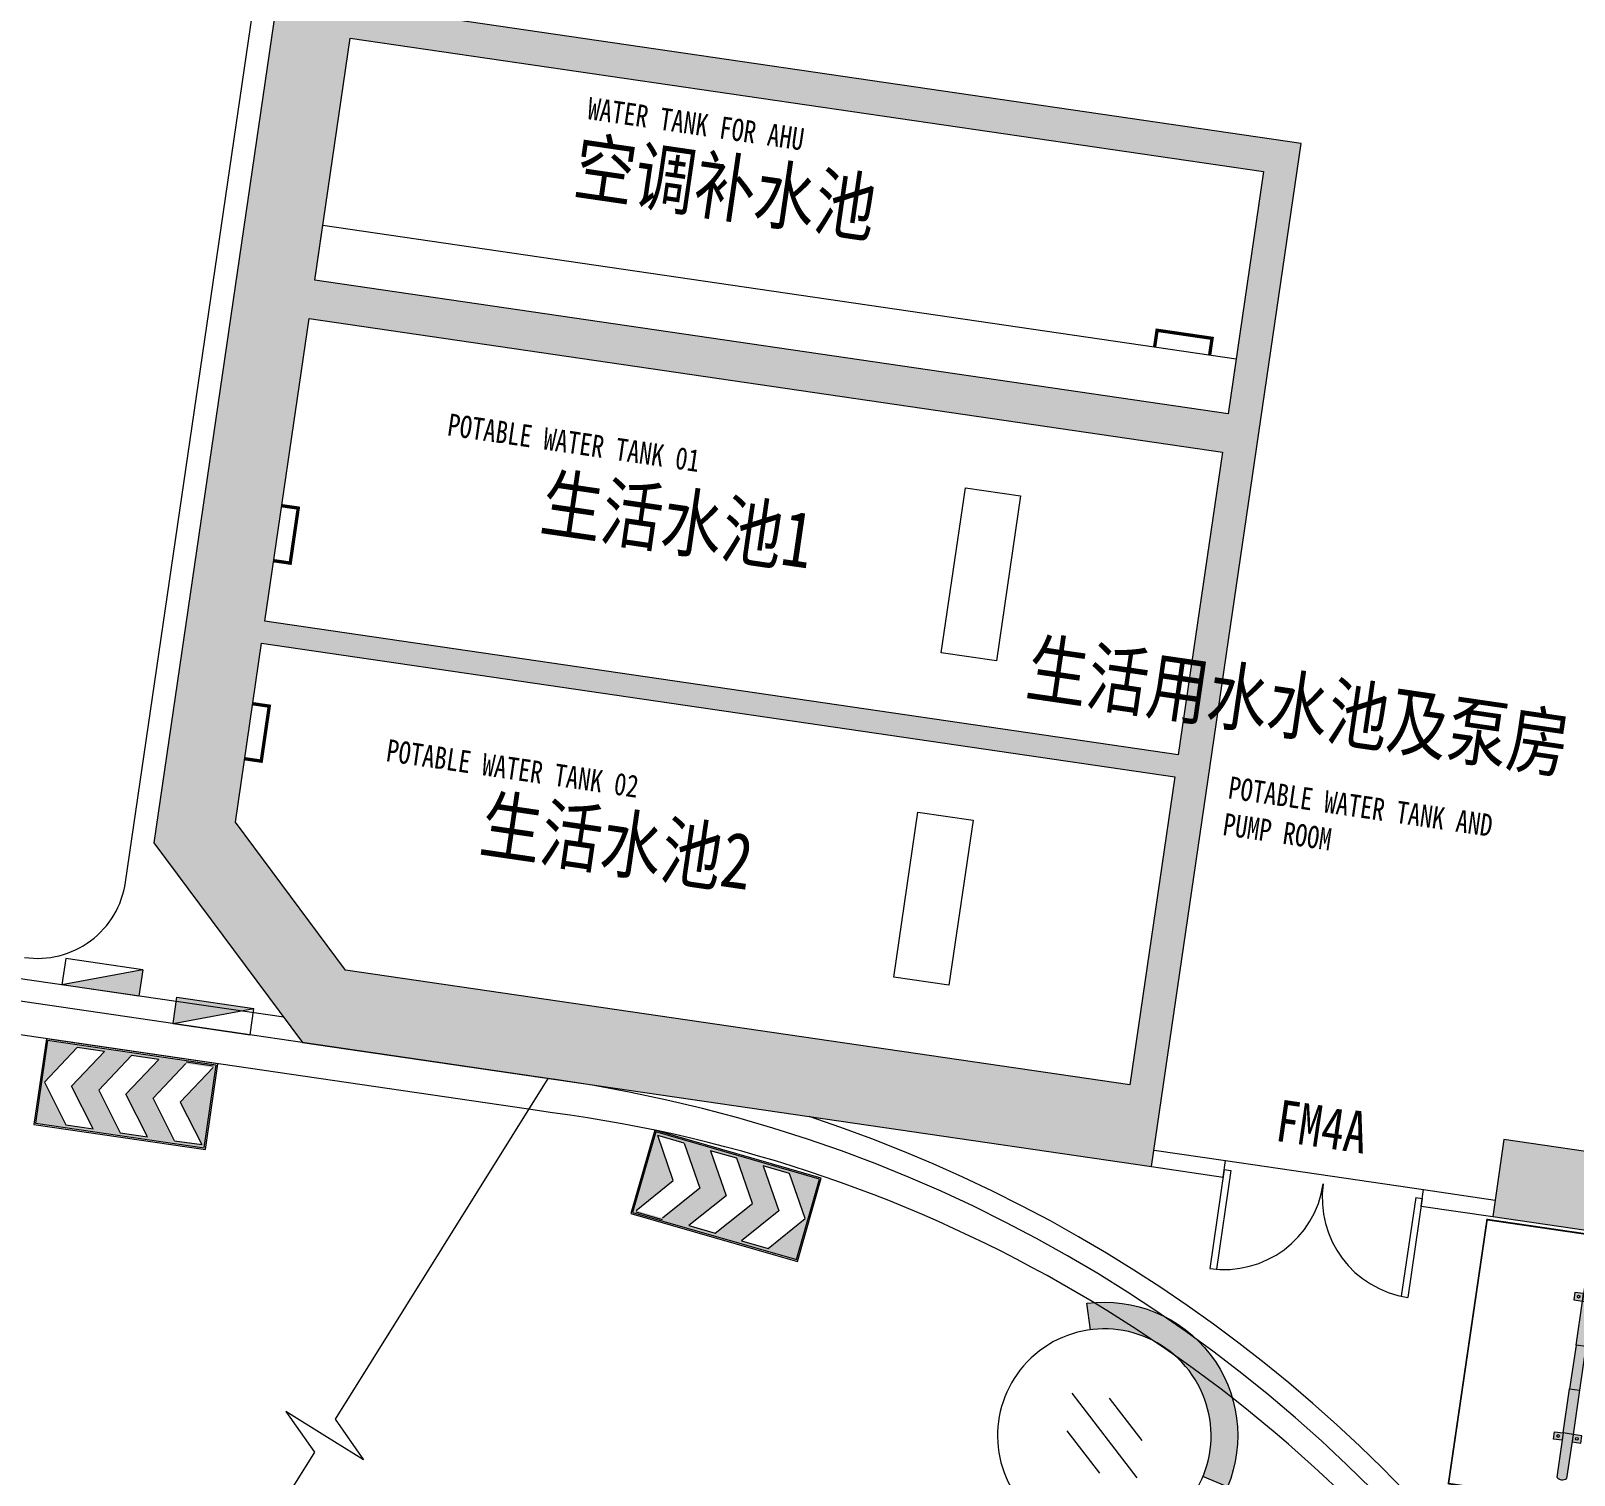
# Model space of a CAD drawing. Header units: inches. Extents: x -414268 to 632271, y -366004 to 318730.
# Drawn here: x -69171 to -55293, y 167147 to 180136 of the extents above; entities that cross this region are included whole.
import ezdxf

# ---------------------------------------------------------------- set-up
doc = ezdxf.new("R2010")
doc.units = ezdxf.units.IN
doc.header["$LTSCALE"] = 1200
doc.header["$MEASUREMENT"] = 0
doc.layers.get('0').update_dxf_attribs({"linetype": 'CONTINUOUS', "lineweight": 0})
for name, color, linetype, lineweight in [('0--PAI--', 7, 'CONTINUOUS', 0), ('0--PAI--BLUE', 5, 'CONTINUOUS', 0), ('0--挡车架', 7, 'CONTINUOUS', 0), ('0--路缘线', 1, 'CONTINUOUS', 0), ('0－－车位', 4, 'CONTINUOUS', 0), ('7', 7, 'CONTINUOUS', 0), ('COL-HATCH', 7, 'CONTINUOUS', 0), ('COLUMN', 7, 'CONTINUOUS', 0), ('EN-TEXT', 7, 'CONTINUOUS', 0), ('GROUND', 7, 'CONTINUOUS', 0), ('HY消火栓', 7, 'CONTINUOUS', 0), ('LTP-UG4$0$A-ANNO-SYMB-100', 7, 'CONTINUOUS', 0), ('PUB_TEXT', 7, 'CONTINUOUS', 0), ('WALL', 7, 'CONTINUOUS', 0), ('WINDOW', 7, 'CONTINUOUS', 0), ('WINDOW_TEXT', 7, 'CONTINUOUS', 0), ('人孔', 7, 'CONTINUOUS', 0), ('广角镜', 7, 'CONTINUOUS', 0)]:
    doc.layers.add(name, color=color, linetype=linetype, lineweight=lineweight)
doc.styles.add('-黑体', font='simhei.ttf', dxfattribs={"width": 0.8})

# ---------------------------------------------------------------- blocks, each defined once
blk = doc.blocks.new('HY')
for p, q in [((0, 0), (0.2400000000000055, -1.77635683940025e-15)), ((0, 0), (0.2400000000000038, -0.6999999999999993)), ((1.77635683940025e-15, -1.77635683940025e-15), (0, -0.6999999999999993)), ((0.240000000000002, -1.77635683940025e-15), (0.2400000000000002, -0.6999999999999993)), ((0, -0.6999999999999993), (0.2400000000000038, -0.6999999999999993))]:
    blk.add_line(p, q)
blk.add_solid([(1.77635683940025e-15, -5.329070518200751e-15), (0.2400000000000055, -1.77635683940025e-15), (0.2400000000000002, -0.6999999999999993)])
blk = doc.blocks.new('_A0LCF')
for p, q in [((-0.5000000000007498, 0), (-0.5000000000007498, 0.5000000000012996)), ((-0.4666666666673632, 0), (-0.4666666666673632, 0.498887651571121)), ((0.4666666666674131, 6.315935428982458e-18), (0.4666666666674132, 0.4988876515711244)), ((0.5000000000007998, 0), (0.5000000000007999, 0.5000000000012996)), ((-0.4666666666673632, 0), (-0.5000000000007498, 0)), ((0.5000000000007998, 0), (0.4666666666674131, 0))]:
    blk.add_line(p, q)
for centre, start, end in [((-0.5000000000012996, 0), 0, 89.999999999937), ((0.5000000000012996, 0), 90.00000000005723, 180)]:
    blk.add_arc(centre, 0.5000000000012996, start, end)
blk = doc.blocks.new('A$C6F4820FC')
at = {"layer": '0--挡车架'}
h = blk.add_hatch(color=256, dxfattribs=at)
h.paths.add_polyline_path([(2017.784217856827, 79.3952663297232, 0.3952043560108401), (2017.78421785311, 169.3952663332057), (1617.474230922457, 169.3952663332057), (1617.474230922458, 79.39526633119387), (1684.499301437642, 79.39526633119385)])
h.paths.add_polyline_path([(818.9364171714836, 169.3952663332057), (818.9364171714836, 79.39526633119385), (1216.632018534735, 79.39526633119385), (1216.632018534736, 169.3952663332057)])
h.paths.add_polyline_path([(418.094204783764, 79.39526633119385), (418.0942047837638, 169.3952663332057), (351.0691342685791, 169.3952663332057), (17.78421785310638, 169.395266333202, 0.3952043560108128), (17.78421784939219, 79.39526632972411)])
h = blk.add_hatch(color=256, dxfattribs=at)
h.paths.add_polyline_path([(1617.474230922457, 169.3952663332057), (1684.499301437642, 169.3952663332057), (1684.499301437642, 248.7905199443812), (1617.474230922457, 248.7905199443812)])
h.paths.add_polyline_path([(1638.848788944474, 209.0928931387934, -1), (1663.124743415625, 209.0928931387934, -1)], flags=16)
h.paths.add_polyline_path([(1617.474230922457, 1.272001827601343e-05), (1684.499301437642, 1.272001827601343e-05), (1684.499301437642, 79.39526633119387), (1617.474230922457, 79.39526633119384)])
h.paths.add_polyline_path([(1638.848788944473, 39.69763952560606, -1), (1663.124743415624, 39.69763952560606, -1)], flags=16)
h.paths.add_polyline_path([(351.069134268579, 248.7905199443813), (351.0691342685791, 169.3952663332057), (418.0942047837639, 169.3952663332057), (418.0942047837638, 248.7905199443812)])
h.paths.add_polyline_path([(396.7196467617473, 209.0928931387934, 1), (372.4436922905957, 209.0928931387934, 1)], flags=16)
h.paths.add_polyline_path([(418.0942047837639, 79.39526633119387), (351.0691342685791, 79.39526633119387), (351.0691342685791, 1.272001827601343e-05), (418.0942047837639, 1.272001827601343e-05)])
h.paths.add_polyline_path([(372.4436922905957, 39.69763952560606, -1), (396.7196467617473, 39.69763952560606, -1)], flags=16)
h = blk.add_hatch(color=40, dxfattribs=at)
h.paths.add_polyline_path([(1216.632018534736, 169.3952663332056), (1216.632018534735, 79.39526633119385), (1617.474230922457, 79.39526633119385), (1617.474230922457, 169.3952663332056)])
h.paths.add_polyline_path([(818.9364171714836, 79.39526633119385), (818.9364171714836, 169.3952663332057), (418.0942047837639, 169.3952663332057), (418.0942047837639, 79.39526633119385)])
for p, q in [((17.78421785310638, 169.395266333202), (418.0942047837639, 169.3952663332057)), ((818.9364171714838, 169.3952663332057), (1216.632018534736, 169.3952663332057)), ((1617.474230922457, 169.3952663332057), (2017.78421785311, 169.3952663332057)), ((17.78421784939155, 79.39526632972411), (418.0942047837639, 79.39526633119385)), ((818.9364171714838, 79.39526633119385), (1216.632018534735, 79.39526633119385)), ((1617.474230922457, 79.39526633119385), (2017.784217856827, 79.3952663297232))]:
    blk.add_line(p, q, dxfattribs=at)
for points in [[(418.0942047837639, 169.3952663332057), (351.0691342685791, 169.3952663332057), (351.0691342685791, 248.7905199443812), (418.0942047837639, 248.7905199443812)], [(1617.474230922457, 169.3952663332057), (1684.499301437642, 169.3952663332057), (1684.499301437642, 248.7905199443812), (1617.474230922457, 248.7905199443812)], [(418.0942047837639, 79.39526633119385), (351.0691342685791, 79.39526633119385), (351.0691342685791, 1.272001827601343e-05), (418.0942047837639, 1.272001827601343e-05)], [(1617.474230922457, 79.39526633119385), (1684.499301437642, 79.39526633119385), (1684.499301437642, 1.272001827601343e-05), (1617.474230922457, 1.272001827601343e-05)]]:
    blk.add_lwpolyline(points, close=True, dxfattribs=at)
at = {"layer": '0--挡车架', "color": 0}
for points in [[(818.9364171714838, 169.3952663332057), (818.9364171714838, 79.39526633119385), (418.0942047837639, 79.39526633119385), (418.0942047837639, 169.3952663332057)], [(1617.474230922457, 169.3952663332057), (1617.474230922457, 79.39526633119385), (1216.632018534735, 79.39526633119385), (1216.632018534736, 169.3952663332057)]]:
    blk.add_lwpolyline(points, close=True, dxfattribs=at)
at = {"layer": '0--挡车架'}
for centre in [(384.5816695261715, 209.0928931387934), (1650.986766180049, 209.0928931387934), (384.5816695261715, 39.69763952560606), (1650.986766180049, 39.69763952560606)]:
    blk.add_circle(centre, 12.13797723557582, dxfattribs=at)
for centre, start, end in [((65.82469069586296, 124.3952663294804), 136.8717046789877, 223.1282953162828), ((1969.743745010358, 124.3952663294804), 316.871704683716, 43.12829532101674)]:
    blk.add_arc(centre, 65.82466886578737, start, end, dxfattribs=at)
blk = doc.blocks.new('A$C001A7B1A')
at = {"layer": '0－－车位', "const_width": 15}
blk.add_lwpolyline([(2407.499988817268, 5307.500045389108), (7.499988817267877, 5307.500045389108), (7.499988817267877, 7.500045389109687), (2407.499988817268, 7.500045389109687)], close=True, dxfattribs=at)
at = {"layer": '0--挡车架'}
blk.add_blockref('A$C6F4820FC', (189.7157709641579, 883.1047790596294), dxfattribs=at)
blk = doc.blocks.new('A$C5703102E')
at = {"layer": '0--PAI--BLUE'}
h = blk.add_hatch(color=5, dxfattribs=at)
h.paths.add_polyline_path([(220.232643195086, 299.7014668381889), (410.0426431950873, 569.4314668381903), (220.232643195086, 569.4314668381903), (30.42264319508831, 299.7014668381889), (220.232643195086, 29.97146683818937), (410.0426431950873, 29.97146683818937)], flags=16)
h.paths.add_polyline_path([(10.44264319508511, 9.991466838189808), (1189.262643195085, 9.991466838189808), (1189.262643195085, 589.4114668381899), (10.44264319508511, 589.4114668381899)])
h.paths.add_polyline_path([(410.0426431950873, 299.7014668381889), (599.8526431950886, 29.97146683818937), (789.6626431950863, 29.97146683818937), (599.8526431950886, 299.7014668381889), (789.6626431950863, 569.4314668381903), (599.8526431950886, 569.4314668381903)], flags=16)
h.paths.add_polyline_path([(1169.282643195089, 29.97146683818937), (979.472643195084, 29.97146683818937), (789.6626431950863, 299.7014668381889), (979.472643195084, 569.4314668381903), (1169.282643195089, 569.4314668381903), (979.472643195084, 299.7014668381889)], flags=16)
at = {"layer": '0--PAI--'}
for p, q in [((789.2099893585109, 299.6999955807296), (979.0199893585086, 569.429995580731)), ((1168.829989358514, 569.429995580731), (979.0199893585086, 299.6999955807296)), ((979.0199893585086, 29.96999558073185), (789.2099893585109, 299.6999955807296)), ((979.0199893585086, 299.6999955807296), (1168.829989358514, 29.96999558073185))]:
    blk.add_line(p, q, dxfattribs=at)
for points in [[(-1.064148818841204e-05, -4.422990969032981e-06), (1198.799989358515, -4.422990969032981e-06), (1198.799989358515, 599.3999955770105), (-1.064148818841204e-05, 599.3999955770105)], [(9.989989358513412, 9.989995577008813), (1188.809989358517, 9.989995577008813), (1188.809989358517, 589.4099955770089), (9.989989358513412, 589.4099955770089)], [(219.7799893585106, 299.6999955770079), (409.5899893585156, 569.4299955770093), (219.7799893585106, 569.4299955770093), (29.96998935851298, 299.6999955770079), (219.7799893585106, 29.96999557700838), (409.5899893585156, 29.96999557700838)], [(409.5899893585156, 299.6999955770079), (599.3999893585133, 29.96999557700838), (789.2099893585109, 29.96999557700838), (599.3999893585133, 299.6999955770079), (789.2099893585109, 569.4299955770093), (599.3999893585133, 569.4299955770093)]]:
    blk.add_lwpolyline(points, close=True, dxfattribs=at)
for points in [[(1168.829989358514, 579.4199955770109), (979.0199893585086, 579.4199955770109)], [(979.0199893585086, 29.96999557700838), (1168.829989358514, 29.96999557700838)]]:
    blk.add_lwpolyline(points, dxfattribs=at)
blk = doc.blocks.new('A$C611C3372')
at = {"layer": '7'}
blk.add_hatch(color=256, dxfattribs=at).paths.add_polyline_path([(86.55383598182243, 299.910011141651), (1.2270340903342e-05, 249.9156503793993, 0.5772203872978603), (865.9279827208543, 249.9156503793993), (779.3741590093728, 299.910011141651, -0.577350269189626)])
for points in [[(332.9639974955958, 599.910011141651), (532.9639974955958, 599.910011141651)], [(232.9639974955958, 499.910011141651), (632.9639974955958, 499.910011141651)], [(332.9639974955958, 399.910011141651), (532.9639974955958, 399.910011141651)]]:
    blk.add_lwpolyline(points, dxfattribs=at)
blk.add_lwpolyline([(86.55383598182243, 299.910011141651), (1.2270340903342e-05, 249.9156503793956, 0.5772203872978591), (865.9279827208507, 249.9156503793956), (779.3741590093728, 299.910011141651)], format="xyb", dxfattribs=at)
blk.add_circle((432.9639974955958, 499.910011141651), 400, dxfattribs=at)

msp = doc.modelspace()

# ---------------------------------------------------------------- hatches: boundary and pattern name
at = {"layer": 'COL-HATCH'}
h = msp.add_hatch(color=256, dxfattribs=at)
h.paths.add_polyline_path([(-63267.6469773156, 185944.0710584153), (-66087.59999225516, 186356.4932408883), (-66262.70147483936, 185159.2299153007), (-66948.63620826823, 180469.1239952307), (-68065.36960725219, 172833.4151289773), (-66728.05983490945, 171037.9295297547), (-59092.35096865596, 169921.1961307708), (-57746.5296562321, 179123.3026828069), (-66256.00453230855, 180367.8256168762), (-65570.06979887973, 185057.9315369463), (-65445.61750547274, 185908.8790245539), (-63318.29616649292, 185597.7552204354)])
h.paths.add_polyline_path([(-58086.78539379546, 178869.8741266903), (-58405.15172576671, 176693.0317165313), (-66617.78445500316, 177894.1410598773), (-66299.41812303202, 180070.9834700364)], flags=16)
h.paths.add_polyline_path([(-58455.8009149438, 176346.7158785514), (-58853.75882990798, 173625.6628658526), (-67066.39155914442, 174826.7722091986), (-66668.43364418042, 177547.8252218974)], flags=16)
h.paths.add_polyline_path([(-58882.70122372359, 173427.7681012926), (-59287.89473714144, 170657.2413974538), (-66339.86402264319, 171688.6020435535), (-67330.77876913175, 173019.0141845345), (-67095.33395296009, 174628.8774446387)], flags=16)
msp.add_hatch(color=256, dxfattribs=at).paths.add_polyline_path([(-46593.78765250067, 169693.165399993), (-46270.07584406383, 171906.5577173), (-46962.70752002363, 172007.8560956545), (-47244.46016629948, 170081.3612122592), (-48574.87230728578, 169090.4464657668), (-55923.68373962282, 170165.2207025893), (-56024.98211797728, 169472.5890266295), (-48389.27325172845, 168355.8556276462)])
msp.add_hatch(color=256, dxfattribs=at).paths.add_polyline_path([(-46593.78765250067, 169693.165399993), (-46270.07584406383, 171906.5577173), (-46962.70752002363, 172007.8560956545), (-47244.46016629948, 170081.3612122592), (-48574.87230728578, 169090.4464657668), (-55923.68373962282, 170165.2207025893), (-56024.98211797728, 169472.5890266295), (-48389.27325172845, 168355.8556276462)])

# ---------------------------------------------------------------- linework, layer by layer
for p, q in [((-66897.0093490933, 171264.766270354), (-79644.46408907176, 173129.0998521497)), ((-64522.1497132025, 170715.312003181), (-79673.40648288725, 172931.2050875894))]:
    msp.add_line(p, q)
at = {"layer": '0--路缘线'}
for p, q in [((-68319.39333901386, 172478.5734856486), (-65799.42421083321, 189708.9622536887)), ((-64695.52345604327, 170437.4767154685), (-83227.72070566664, 173147.8372055963)), ((-64478.92320247, 170405.7986169932), (-64695.52345604257, 170437.4767154683))]:
    msp.add_line(p, q, dxfattribs=at)
msp.add_lwpolyline([(-53651.50027795054, 155987.1678632003, 0.4197702688980953), (-64478.9232024902, 170405.7986169962), (-64695.52345604333, 170437.4767154685)], format="xyb", dxfattribs=at)
msp.add_arc((-69110.97239725362, 172594.3430609108), 800, 261.6793996839024, 351.6793996841437, dxfattribs=at)
at = {"layer": 'COL-HATCH'}
msp.add_line((-66339.86402264319, 171688.6020435535), (-67330.77876913169, 173019.0141845345), dxfattribs=at)
msp.add_line((-66339.86402264319, 171688.6020435535), (-67330.77876913169, 173019.0141845345), dxfattribs=at)
at = {"layer": 'COLUMN'}
msp.add_lwpolyline([(-63267.6469773156, 185944.0710584153), (-66087.59999225516, 186356.4932408883), (-66262.70147483936, 185159.2299153007), (-66948.63620826823, 180469.1239952307), (-68065.36960725213, 172833.4151289772), (-66728.05983490945, 171037.9295297547), (-59092.35096865596, 169921.1961307708), (-57746.5296562321, 179123.3026828069), (-66256.00453230855, 180367.8256168762), (-65570.06979887973, 185057.9315369463), (-65445.61750547274, 185908.8790245539), (-63318.29616649292, 185597.7552204354)], dxfattribs=at)
for points in [[(-58405.15172576671, 176693.0317165313), (-66617.78445500316, 177894.1410598773), (-66299.41812303197, 180070.9834700364), (-58086.78539379541, 178869.8741266904)], [(-58853.75882990798, 173625.6628658526), (-67066.39155914442, 174826.7722091986), (-66668.43364418042, 177547.8252218974), (-58455.80091494392, 176346.7158785514)], [(-59287.89473714144, 170657.2413974538), (-66339.86402264319, 171688.6020435535), (-67330.77876913169, 173019.0141845345), (-67095.33395296009, 174628.8774446387), (-58882.70122372353, 173427.7681012926)], [(-46593.78765250067, 169693.165399993), (-46270.07584406383, 171906.5577173), (-46962.70752002363, 172007.8560956545), (-47244.46016629948, 170081.3612122592), (-48574.87230728578, 169090.4464657668), (-55923.68373962282, 170165.2207025893), (-56024.98211797728, 169472.5890266295), (-48389.27325172845, 168355.8556276462)]]:
    msp.add_lwpolyline(points, close=True, dxfattribs=at)
at = {"layer": 'GROUND'}
msp.add_line((-58427.48618847452, 169975.5544242901), (-56646.43330743542, 169715.07287995), dxfattribs=at)
at = {"layer": 'LTP-UG4$0$A-ANNO-SYMB-100'}
msp.add_lwpolyline([(-64522.1497132025, 170715.312003181), (-66434.74276169017, 167650.3390078649), (-66177.94232242781, 167283.4242070625), (-66527.56268784014, 167501.5930070875), (-66877.18305325252, 167719.7618071122), (-66620.38261398999, 167352.8470063101), (-68683.119542011, 164047.2650970668)], dxfattribs=at)
at = {"layer": 'WALL'}
for p, q in [((-59070.64417329431, 170069.6172041907), (-58427.48618847452, 169975.5544242901)), ((-59092.35096865596, 169921.1961307708), (-58449.19298383623, 169827.1333508701)), ((-58449.19298383623, 169827.1333508701), (-58427.48618847452, 169975.5544242901)), ((-56668.14010279701, 169566.65180653), (-56646.43330743542, 169715.07287995)), ((-56646.43330743542, 169715.07287995), (-56003.27532261563, 169621.0101000494)), ((-56668.14010279701, 169566.65180653), (-56024.98211797728, 169472.5890266295))]:
    msp.add_line(p, q, dxfattribs=at)
for points in [[(-66617.78445500316, 177894.1410598773), (-66545.42847046419, 178388.877971277), (-58332.79574122775, 177187.768627931), (-58405.15172576671, 176693.0317165313)], [(-60766.27837327064, 176027.7117268271), (-60271.54146187083, 175955.3557422883), (-60488.60941548756, 174471.1450080888), (-60983.34632688743, 174543.5009926277)], [(-61193.1786820502, 173108.7639495684), (-60698.44177065039, 173036.4079650294), (-60915.50972426712, 171552.1972308301), (-61410.24663566693, 171624.553215369)]]:
    msp.add_lwpolyline(points, close=True, dxfattribs=at)
msp.add_lwpolyline([(-53453.60551339056, 155958.2254693848, 0.4142135623730923), (-64435.50961177342, 170702.6407637909), (-64522.14971320255, 170715.312003181)], format="xyb", dxfattribs=at)
msp.add_arc((-66316.76520978526, 157839.4810673964), 13199.99999999994, 351.6793996841437, 71.6928482388037, dxfattribs=at)
at = {"layer": '人孔', "const_width": 30}
for points in [[(-59065.00637009932, 177294.8554850487), (-59043.29957473761, 177443.2765584686), (-58548.56266333786, 177370.9205739296), (-58570.26945869956, 177222.4995005098)], [(-66914.4439916127, 175865.7197231381), (-66766.02291819273, 175844.0129277765), (-66838.3789027317, 175349.2760163767), (-66986.79997615167, 175370.9828117384)], [(-67174.92553595279, 174084.6668420989), (-67026.50446253293, 174062.9600467372), (-67098.86044707173, 173568.2231353375), (-67247.2815204917, 173589.9299306991)]]:
    msp.add_lwpolyline(points, dxfattribs=at)

# ---------------------------------------------------------------- block references
at = {"rotation": 261.6793996638116}
msp.add_blockref('A$C001A7B1A', (-56082.2055633564, 169453.7100996772), dxfattribs=at)
at = {"layer": '7', "zscale": 1.3}
for p, xscale, yscale, rotation in [((-69143.19315210765, 170300.4453442597), 1.299999999959486, 1.299999999991996, 351.6793996836047), ((-62062.42051986424, 169818.0987744311), 1.299999999959357, 1.299999999992176, 163.9390490801447)]:
    msp.add_blockref('A$C5703102E', p, dxfattribs=dict(at, xscale=xscale, yscale=yscale, rotation=rotation))
at = {"layer": 'HY消火栓', "yscale": 1000.000000000002, "zscale": 1000}
for p, xscale, rotation in [((-68164.33710904262, 171692.6679347074), 999.9999999999987, 261.6793996836581), ((-67891.57025126932, 171208.0946008396), 999.9999999999984, 81.679399683658)]:
    msp.add_blockref('HY', p, dxfattribs=dict(at, xscale=xscale, rotation=rotation))
at = {"layer": 'WINDOW', "xscale": 1800.000000000024, "yscale": 1800.000000000002, "zscale": 1800, "rotation": 171.6793996836105}
msp.add_blockref('_A0LCF', (-57548.53670548112, 169766.1557462961), dxfattribs=at)
at = {"layer": '广角镜', "xscale": -2.400000004181913, "yscale": 2.399999998542626, "zscale": 2.4, "rotation": 127.4890315543626}
msp.add_blockref('A$C611C3372', (-59198.14634138212, 169057.1950464431), dxfattribs=at)

# ---------------------------------------------------------------- texts
at = {"layer": 'EN-TEXT', "char_height": 200, "width": 6983.199759588553, "attachment_point": 1, "rotation": 351.67939968361037, "style": '-黑体'}
for s, insert in [('WATER TANK FOR AHU', (-64144.15132101474, 179541.5694471468)), ('POTABLE WATER TANK 01', (-65403.98110942479, 176697.1407431789)), ('POTABLE WATER TANK 02', (-65954.56579296, 173767.3260700103)), ('POTABLE WATER TANK AND\\PPUMP ROOM', (-58383.20443296974, 173432.9285256092))]:
    msp.add_mtext(s, dxfattribs=dict(at, insert=insert))
at = {"layer": 'PUB_TEXT', "style": '-黑体', "width": 0.8}
for s, p in [('空调补水池', (-64309.98012912209, 178679.4900385831)), ('生活水池1', (-64605.02312529425, 175654.8670583062)), ('生活用水水池及泵房', (-60237.38203981455, 174171.6084508268)), ('生活水池2', (-65150.55029422994, 172764.1836967329))]:
    msp.add_text(s, height=500, rotation=351.6793996837307, dxfattribs=at).set_placement(p)
at = {"layer": 'WINDOW_TEXT', "style": '-黑体', "width": 0.8}
msp.add_text('FM4A', height=375, rotation=351.6793996837307, dxfattribs=at).set_placement((-57991.9454840587, 170155.5948236988))

doc.saveas('drawing.dxf')
